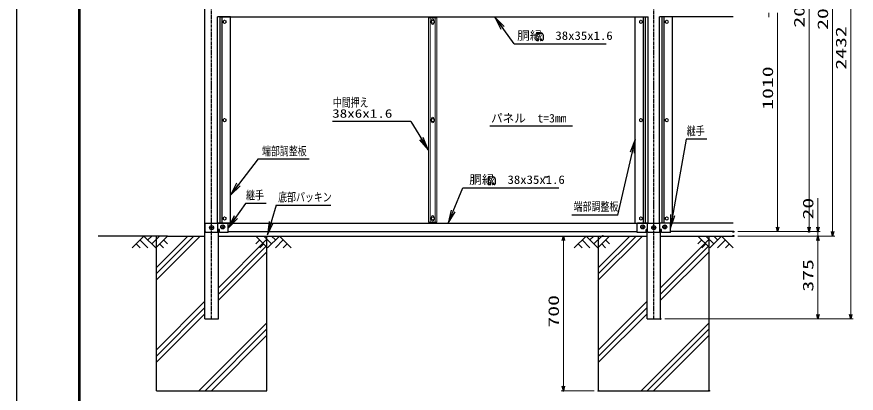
# Model space of a CAD drawing. Units: millimetres, scale not verified. Extents: x -4158 to 4158, y -2941 to 2939.
# Drawn here: x -4158 to -361, y -869 to 835 of the extents above; entities that cross this region are included whole.
import ezdxf
from ezdxf.enums import TextEntityAlignment as Align

# ---------------------------------------------------------------- set-up
doc = ezdxf.new("R2010")
doc.units = ezdxf.units.MM
doc.header["$LTSCALE"] = 10
doc.header["$PDMODE"] = 32
doc.header["$PDSIZE"] = 5
doc.linetypes.add('USER1', pattern=[2, 1.25, -0.25, 0.25, -0.25])
doc.linetypes.add('USER2', pattern=[1.125, 0.75, -0.125, 0.125, -0.125])
for name, color, linetype, lineweight in [('0-1_0', 7, 'Continuous', 25), ('0-2_1', 7, 'Continuous', 25), ('0-3_継手-案-', 7, 'Continuous', 25), ('0-4_支柱', 7, 'Continuous', 25), ('0-5_ボルト', 7, 'Continuous', 25), ('0-6_胴縁', 7, 'Continuous', 25), ('0-7_DEFPOINTS', 9, 'Continuous', 25), ('0-9_端部押さえ板', 7, 'Continuous', 25), ('0-C_D-STR3', 7, 'Continuous', 13), ('0-E_Hatch', 8, 'Continuous', 25)]:
    doc.layers.add(name, color=color, linetype=linetype, lineweight=lineweight)
doc.styles.add('ＭＳ ゴシック', font='')
doc.styles.get('ＭＳ ゴシック').set_extended_font_data('MS Gothic')

# ---------------------------------------------------------------- blocks, each defined once
blk = doc.blocks.new('_Open30')
at = {"layer": '0-1_0'}
blk.add_line((0, 0), (-10, 0), dxfattribs=at)
blk.add_lwpolyline([(-10, 2.679), (0, 0), (-10, -2.679)], dxfattribs=at)
blk = doc.blocks.new('GL')
at = {"layer": '0-E_Hatch'}
for p, q in [((-1064.2, 0), (-1596.4, -532.1)), ((-1064.2, 0), (-532.1, -532.1)), ((-887.8, -178.3), (-709.5, 0)), ((-709.5, -354.7), (-354.7, 0)), ((-532.1, -532.1), (0, 0)), ((-1419, -354.7), (-1240.8, -532.1)), ((-1241.6, -177.4), (-885.2, -532.1)), ((-354.7, -354.7), (-176.6, -532.1)), ((-177.4, -177.4), (0, -353.9))]:
    blk.add_line(p, q, dxfattribs=at)
blk = doc.blocks.new('DARROWS')
at = {"layer": '0-1_0'}
blk.add_line((0, 0), (-9.991, 0), dxfattribs=at)
blk.add_lwpolyline([(-10, -1.667), (0, 0), (-10, 1.667)], dxfattribs=at)

msp = doc.modelspace()

# ---------------------------------------------------------------- linework, layer by layer
at = {"layer": '0-1_0'}
for p, q in [((-1907.97, 712.41), (-1994.27, 831.17)), ((-1801.2, 761.48), (-1785.88, 761.48)), ((-1809.65, 753.03), (-1809.65, 731.13)), ((-1805.42, 726.91), (-1799.23, 726.91)), ((-1797.76, 729.44), (-1801.89, 736.58)), ((-1789.32, 729.44), (-1785.19, 736.58)), ((-1781.66, 726.91), (-1787.85, 726.91)), ((-1777.43, 753.03), (-1777.43, 731.13)), ((-2375.82, 360.39), (-2298.2, 234.91)), ((-1439.69, -62.48), (-1361.17, 275.87)), ((-1130.42, 280.48), (-1201.1, -118.39)), ((-3065.59, 192.6), (-3190.28, 29.87)), ((-2026.28, 101.27), (-2026.28, 79.37)), ((-2014.4, 77.68), (-2018.52, 84.82)), ((-2005.95, 77.68), (-2001.83, 84.82)), ((-1994.07, 101.27), (-1994.07, 79.37)), ((-1771.36, 109.72), (-1756.04, 109.72)), ((-2022.06, 75.15), (-2015.86, 75.15)), ((-1998.29, 75.15), (-2004.49, 75.15)), ((-3123.93, -10.26), (-3199.91, -118.89)), ((-2984.26, -17.37), (-3023.65, -149.86)), ((-2207.41, -99.6), (-2184.3, -44.28))]:
    msp.add_line(p, q, dxfattribs=at)
for points in [[(-4158.09, 2938.9), (4157.91, 2938.9), (4157.91, -2941.1), (-4158.09, -2941.1)], [(-3878.09, 2763.9), (3877.91, 2763.9), (3877.91, -2766.1), (-3878.09, -2766.1)], [(-3876.34, 2762.15), (3876.16, 2762.15), (3876.16, -2764.35), (-3876.34, -2764.35)], [(-3874.59, 2760.4), (3874.41, 2760.4), (3874.41, -2762.6), (-3874.59, -2762.6)], [(-3872.84, 2758.65), (3872.66, 2758.65), (3872.66, -2760.85), (-3872.84, -2760.85)], [(-3871.09, 2756.9), (3870.91, 2756.9), (3870.91, -2759.1), (-3871.09, -2759.1)]]:
    msp.add_lwpolyline(points, close=True, dxfattribs=at)
for points in [[(-2184.3, -44.28), (-2140.47, 60.59), (-1706.76, 60.59)], [(-2193.5, -40.38), (-2207.41, -99.6), (-2175.05, -48.09)]]:
    msp.add_lwpolyline(points, dxfattribs=at)
for centre, radius, start, end in [((-1801.2, 753.03), 8.45, 90, 180), ((-1785.88, 753.03), 8.45, 0, 90), ((-1805.42, 731.13), 4.22, 180, 270), ((-1799.23, 728.6), 1.69, 270, 30), ((-1787.85, 728.6), 1.69, 150, 270), ((-1781.66, 731.13), 4.22, 270, 0), ((-2017.83, 101.27), 8.45, 90, 180), ((-2022.06, 79.37), 4.22, 180, 270), ((-2015.86, 76.84), 1.69, 270, 30), ((-2004.49, 76.84), 1.69, 150, 270), ((-2002.51, 101.27), 8.45, 0, 90), ((-1998.29, 79.37), 4.22, 270, 0)]:
    msp.add_arc(centre, radius, start, end, dxfattribs=at)
at = {"layer": '0-2_1', "lineweight": 15}
for p, q in [((-574.42, 1864.4), (-574.42, -117.6)), ((-467.71, -137.55), (-467.71, 1864.4)), ((-385.43, -512.55), (-385.43, 1879.4)), ((-756.69, 852.4), (-756.69, 832.4)), ((-716.69, -117.6), (-716.69, 852.4)), ((-534.42, -117.6), (-534.42, 13.36)), ((-896.99, -137.6), (-564.42, -137.6)), ((-896.99, -137.6), (-706.69, -137.6)), ((-896.99, -137.6), (-524.42, -137.6)), ((-534.42, -157.55), (-534.42, -137.6)), ((-1526.63, -157.55), (-1695.51, -157.55)), ((-1685.51, -177.55), (-1685.51, -837.55)), ((-896.99, -157.55), (-457.71, -157.55)), ((-896.99, -157.55), (-524.42, -157.55)), ((-896.99, -157.55), (-524.42, -157.55)), ((-534.42, -177.55), (-534.42, -197.55)), ((-534.42, -512.55), (-534.42, -177.55)), ((-1226.38, -532.55), (-524.42, -532.55)), ((-1226.38, -532.55), (-375.43, -532.55)), ((-1546.63, -857.55), (-1695.51, -857.55))]:
    msp.add_line(p, q, dxfattribs=at)
at = {"layer": '0-2_1'}
for p, q in [((-3224.6, 816.16), (-3224.6, 808.65)), ((-1341.65, 816.16), (-1341.65, 808.65)), ((-1224.6, 816.16), (-1224.6, 808.65)), ((-1907.97, 712.41), (-1492.29, 712.41)), ((-3224.58, 371.16), (-3224.58, 363.65)), ((-2375.82, 360.39), (-2730.51, 360.39)), ((-1341.65, 371.16), (-1341.65, 363.65)), ((-1224.6, 371.16), (-1224.6, 363.65)), ((-2018.6, 341.06), (-1644.44, 341.06)), ((-1036.89, 280.48), (-1130.42, 280.48)), ((-3065.59, 192.6), (-2834.98, 192.6)), ((-3030.4, -10.26), (-3123.93, -10.26)), ((-2984.26, -17.37), (-2737.95, -17.37)), ((-3224.6, -73.84), (-3224.6, -81.35)), ((-1439.69, -62.48), (-1646.6, -62.48)), ((-1341.65, -73.84), (-1341.65, -81.35)), ((-1224.6, -73.84), (-1224.6, -81.35)), ((-3476.63, -157.55), (-3790.16, -157.55)), ((-3384.88, -157.55), (-3526.63, -299.29)), ((-3328.31, -157.55), (-3526.63, -355.86)), ((-3356.59, -157.55), (-3526.63, -327.58)), ((-3026.63, -172.1), (-3246.38, -391.85)), ((-1384.88, -157.55), (-1526.63, -299.29)), ((-1328.31, -157.55), (-1526.63, -355.86)), ((-1356.59, -157.55), (-1526.63, -327.58)), ((-1026.63, -172.1), (-1246.38, -391.85)), ((-1074.8, -157.55), (-916.99, -157.55)), ((-3026.63, -200.39), (-3246.38, -420.14)), ((-1026.63, -200.39), (-1246.38, -420.14)), ((-3026.63, -228.67), (-3246.38, -448.42)), ((-1026.63, -228.67), (-1246.38, -448.42)), ((-3306.88, -452.35), (-3526.63, -672.1)), ((-1306.88, -452.35), (-1526.63, -672.1)), ((-3306.88, -480.64), (-3526.63, -700.39)), ((-1306.88, -480.64), (-1526.63, -700.39)), ((-3306.88, -508.92), (-3526.63, -728.67)), ((-1306.88, -508.92), (-1526.63, -728.67)), ((-3026.63, -549.87), (-3334.3, -857.55)), ((-1026.63, -549.87), (-1334.3, -857.55)), ((-3026.63, -578.15), (-3306.02, -857.55)), ((-3026.63, -606.44), (-3277.73, -857.55)), ((-1026.63, -578.15), (-1306.02, -857.55)), ((-1026.63, -606.44), (-1277.73, -857.55))]:
    msp.add_line(p, q, dxfattribs=at)
at = {"layer": '0-3_継手-案-'}
for p, q in [((-3306.03, -137.55), (-3306.03, -101.55)), ((-3304.03, -99.55), (-3203.63, -99.55)), ((-3248.61, -137.55), (-3248.61, -99.55)), ((-3201.63, -141.15), (-3201.63, -101.55)), ((-1351.63, -141.15), (-1351.63, -101.55)), ((-1304.64, -99.55), (-1349.63, -99.55)), ((-1304.64, -137.55), (-1304.64, -99.55)), ((-1304.64, -99.55), (-1248.61, -99.55)), ((-1248.61, -137.55), (-1248.61, -99.55)), ((-1203.63, -99.55), (-1248.61, -99.55)), ((-1201.63, -141.15), (-1201.63, -101.55)), ((-3304.03, -139.55), (-3250.61, -139.55)), ((-3241.63, -128.45), (-3248.61, -128.45)), ((-3241.63, -141.15), (-3241.63, -128.45)), ((-3201.63, -141.15), (-3241.63, -141.15)), ((-1311.63, -141.15), (-1351.63, -141.15)), ((-1311.63, -141.15), (-1311.63, -128.45)), ((-1304.64, -128.45), (-1311.63, -128.45)), ((-1302.64, -139.55), (-1250.61, -139.55)), ((-1241.63, -128.45), (-1248.61, -128.45)), ((-1241.63, -141.15), (-1241.63, -128.45)), ((-1201.63, -141.15), (-1241.63, -141.15))]:
    msp.add_line(p, q, dxfattribs=at)
for centre, start, end in [((-3304.03, -101.55), 90, 180), ((-3203.63, -101.55), 0, 90), ((-1349.63, -101.55), 90, 180), ((-1203.63, -101.55), 0, 90), ((-3304.03, -137.55), 180, 270), ((-3250.61, -137.55), 270, 0), ((-1302.64, -137.55), 180, 270), ((-1250.61, -137.55), 270, 0)]:
    msp.add_arc(centre, 2, start, end, dxfattribs=at)
at = {"layer": '0-4_支柱', "linetype": 'USER1'}
for p, q in [((-3276.63, -532.55), (-3276.63, 1899.4)), ((-1276.63, -532.55), (-1276.63, 1899.4))]:
    msp.add_line(p, q, dxfattribs=at)
at = {"layer": '0-4_支柱'}
for p, q in [((-3306.88, -532.55), (-3306.88, 1889.51)), ((-3246.38, -532.55), (-3246.38, -128.45)), ((-1306.88, -532.55), (-1306.88, -128.45)), ((-1246.38, -532.55), (-1246.38, -128.45)), ((-3526.63, -857.55), (-3526.63, -157.55)), ((-3476.63, -157.55), (-3306.88, -157.55)), ((-3246.38, -157.55), (-1476.63, -157.55)), ((-1526.63, -857.55), (-1526.63, -157.55)), ((-1476.63, -157.55), (-1306.88, -157.55)), ((-1246.38, -157.55), (-1076.63, -157.55)), ((-3306.88, -532.55), (-3246.38, -532.55)), ((-1306.88, -532.55), (-1246.38, -532.55))]:
    msp.add_line(p, q, dxfattribs=at)
for points in [[(-3526.63, -857.55), (-3026.63, -857.55), (-3026.63, -157.55)], [(-1526.63, -857.55), (-1026.63, -857.55), (-1026.63, -157.55)]]:
    msp.add_lwpolyline(points, dxfattribs=at)
at = {"layer": '0-5_ボルト', "linetype": 'USER2'}
for p, q in [((-3276.63, -110.55), (-3276.63, -128.55)), ((-3226.63, -107.25), (-3226.63, -125.25)), ((-1326.63, -107.2), (-1326.63, -125.2)), ((-1276.63, -110.55), (-1276.63, -128.55)), ((-1226.63, -107.2), (-1226.63, -125.2)), ((-3285.63, -119.55), (-3267.63, -119.55)), ((-3235.63, -116.25), (-3217.63, -116.25)), ((-1335.63, -116.2), (-1317.63, -116.2)), ((-1285.63, -119.55), (-1267.63, -119.55)), ((-1235.63, -116.2), (-1217.63, -116.2))]:
    msp.add_line(p, q, dxfattribs=at)
at = {"layer": '0-5_ボルト'}
for centre in [(-3276.63, -119.55), (-3226.63, -116.25), (-1326.63, -116.2), (-1276.63, -119.55), (-1226.63, -116.2)]:
    msp.add_circle(centre, 9, dxfattribs=at)
at = {"layer": '0-6_胴縁'}
for p, q in [((-3241.63, 834.95), (-3241.63, 834.4)), ((-3241.63, 834.4), (-1311.63, 834.4)), ((-1311.63, 834.95), (-1311.63, 834.4)), ((-1241.63, 834.95), (-1241.63, 834.4)), ((-916.99, 834.4), (-1241.63, 834.4)), ((-3241.63, -99.6), (-1311.63, -99.6)), ((-916.99, -99.6), (-1241.63, -99.6)), ((-3201.63, -137.6), (-1351.63, -137.6)), ((-916.99, -137.6), (-1201.63, -137.6))]:
    msp.add_line(p, q, dxfattribs=at)
at = {"layer": '0-7_DEFPOINTS'}
for p in [(-916.99, -137.6), (-574.42, -137.6), (-534.42, -137.6), (-1506.63, -157.55), (-916.99, -157.55), (-534.42, -157.55), (-1246.38, -532.55), (-1685.51, -857.55), (-1526.63, -857.55), (-1526.63, -857.55), (-1026.63, -857.55)]:
    msp.add_point(p, dxfattribs=at)
at = {"layer": '0-9_端部押さえ板'}
for p, q in [((-3192.1, 834.4), (-3250.89, 834.4)), ((-3250.89, -99.6), (-3250.89, 834.4)), ((-3238.82, -99.6), (-3238.82, 834.4)), ((-3229.67, -99.6), (-3229.67, 834.4)), ((-3192.1, -99.6), (-3192.1, 834.4)), ((-1361.15, 834.4), (-1302.36, 834.4)), ((-1361.15, -99.6), (-1361.15, 834.4)), ((-1323.58, -99.6), (-1323.58, 834.4)), ((-1314.43, -99.6), (-1314.43, 834.4)), ((-1302.36, -99.6), (-1302.36, 834.4)), ((-1192.1, 834.4), (-1250.89, 834.4)), ((-1250.89, -99.6), (-1250.89, 834.4)), ((-1238.82, -99.6), (-1238.82, 834.4)), ((-1229.67, -99.6), (-1229.67, 834.4)), ((-1192.1, -99.6), (-1192.1, 834.4)), ((-3192.1, -99.6), (-3250.89, -99.6)), ((-1361.15, -99.6), (-1302.36, -99.6)), ((-1192.1, -99.6), (-1250.89, -99.6))]:
    msp.add_line(p, q, dxfattribs=at)
at = {"layer": '0-C_D-STR3'}
for p, q in [((-3218.1, 819.9), (-3224.6, 816.16)), ((-3218.1, 804.9), (-3224.6, 808.65)), ((-3218.1, 819.9), (-3211.6, 816.16)), ((-3218.1, 804.9), (-3211.6, 808.65)), ((-3211.6, 816.16), (-3211.6, 808.65)), ((-2295.63, 829.9), (-2257.63, 829.9)), ((-2286.63, 829.9), (-2286.63, 834.4)), ((-2276.63, 819.9), (-2283.13, 816.16)), ((-2283.13, 816.16), (-2283.13, 808.65)), ((-2276.63, 804.9), (-2283.13, 808.65)), ((-2281.63, 819.77), (-2281.63, 819.9)), ((-2281.63, 817.03), (-2281.63, 819.9)), ((-2281.63, 819.9), (-2281.63, 817.03)), ((-2281.63, 807.78), (-2281.63, 804.9)), ((-2281.63, 804.9), (-2281.63, 805.04)), ((-2276.63, 824.9), (-2276.53, 824.9)), ((-2276.63, 819.9), (-2270.13, 816.16)), ((-2276.63, 804.9), (-2270.13, 808.65)), ((-2271.63, 819.77), (-2271.63, 819.9)), ((-2271.63, 817.03), (-2271.63, 819.9)), ((-2271.63, 819.9), (-2271.63, 817.03)), ((-2271.63, 807.78), (-2271.63, 804.9)), ((-2271.63, 804.9), (-2271.63, 805.04)), ((-2270.13, 816.16), (-2270.13, 808.65)), ((-2266.63, 829.9), (-2266.63, 834.4)), ((-1335.15, 819.9), (-1341.65, 816.16)), ((-1335.15, 804.9), (-1341.65, 808.65)), ((-1335.15, 819.9), (-1328.65, 816.16)), ((-1335.15, 804.9), (-1328.65, 808.65)), ((-1328.65, 816.16), (-1328.65, 808.65)), ((-1218.1, 819.9), (-1224.6, 816.16)), ((-1218.1, 804.9), (-1224.6, 808.65)), ((-1218.1, 819.9), (-1211.6, 816.16)), ((-1218.1, 804.9), (-1211.6, 808.65)), ((-1211.6, 816.16), (-1211.6, 808.65)), ((-3218.08, 374.9), (-3224.58, 371.16)), ((-3218.08, 359.9), (-3224.58, 363.65)), ((-3218.08, 374.9), (-3211.58, 371.16)), ((-3218.08, 359.9), (-3211.58, 363.65)), ((-3211.58, 371.16), (-3211.58, 363.65)), ((-2276.63, 374.9), (-2283.13, 371.16)), ((-2283.13, 371.16), (-2283.13, 363.65)), ((-2276.63, 359.9), (-2283.13, 363.65)), ((-2281.63, 372.03), (-2281.63, 374.9)), ((-2281.63, 359.9), (-2281.63, 362.78)), ((-2276.63, 374.9), (-2270.13, 371.16)), ((-2276.63, 359.9), (-2270.13, 363.65)), ((-2271.63, 372.03), (-2271.63, 374.9)), ((-2271.63, 359.9), (-2271.63, 362.78)), ((-2270.13, 371.16), (-2270.13, 363.65)), ((-1335.15, 374.9), (-1341.65, 371.16)), ((-1335.15, 359.9), (-1341.65, 363.65)), ((-1335.15, 374.9), (-1328.65, 371.16)), ((-1335.15, 359.9), (-1328.65, 363.65)), ((-1328.65, 371.16), (-1328.65, 363.65)), ((-1218.1, 374.9), (-1224.6, 371.16)), ((-1218.1, 359.9), (-1224.6, 363.65)), ((-1218.1, 374.9), (-1211.6, 371.16)), ((-1218.1, 359.9), (-1211.6, 363.65)), ((-1211.6, 371.16), (-1211.6, 363.65)), ((-3218.1, -70.1), (-3224.6, -73.84)), ((-3218.1, -70.1), (-3211.6, -73.84)), ((-3211.6, -73.84), (-3211.6, -81.35)), ((-2276.63, -70.1), (-2283.13, -73.84)), ((-2283.13, -73.84), (-2283.13, -81.35)), ((-2281.63, -72.97), (-2281.63, -70.1)), ((-2281.63, -70.1), (-2281.63, -72.97)), ((-2276.63, -65.1), (-2276.53, -65.1)), ((-2276.63, -70.1), (-2270.13, -73.84)), ((-2271.63, -72.97), (-2271.63, -70.1)), ((-2271.63, -70.1), (-2271.63, -72.97)), ((-2270.13, -73.84), (-2270.13, -81.35)), ((-1335.15, -70.1), (-1341.65, -73.84)), ((-1335.15, -70.1), (-1328.65, -73.84)), ((-1328.65, -73.84), (-1328.65, -81.35)), ((-1218.1, -70.1), (-1224.6, -73.84)), ((-1218.1, -70.1), (-1211.6, -73.84)), ((-1211.6, -73.84), (-1211.6, -81.35)), ((-3218.1, -85.1), (-3224.6, -81.35)), ((-3218.1, -85.1), (-3211.6, -81.35)), ((-2295.63, -95.1), (-2257.63, -95.1)), ((-2286.63, -95.1), (-2286.63, -99.6)), ((-2276.63, -85.1), (-2283.13, -81.35)), ((-2281.63, -82.22), (-2281.63, -85.1)), ((-2276.63, -85.1), (-2270.13, -81.35)), ((-2271.63, -82.22), (-2271.63, -85.1)), ((-2266.63, -95.1), (-2266.63, -99.6)), ((-1335.15, -85.1), (-1341.65, -81.35)), ((-1335.15, -85.1), (-1328.65, -81.35)), ((-1218.1, -85.1), (-1224.6, -81.35)), ((-1218.1, -85.1), (-1211.6, -81.35))]:
    msp.add_line(p, q, dxfattribs=at)
for points in [[(-2295.63, 829.9), (-2295.63, 367.4), (-2295.63, -95.1)], [(-2287.63, 829.9), (-2287.63, 367.4), (-2287.63, -95.1)], [(-2265.63, 829.9), (-2265.63, 367.4), (-2265.63, -95.1)], [(-2257.63, 829.9), (-2257.63, 367.4), (-2257.63, -95.1)]]:
    msp.add_lwpolyline(points, dxfattribs=at)
for centre in [(-3218.1, 812.4), (-2276.63, 812.4), (-1335.15, 812.4), (-1218.1, 812.4), (-3218.08, 367.4), (-2276.63, 367.4), (-1335.15, 367.4), (-1218.1, 367.4), (-3218.1, -77.6), (-2276.63, -77.6), (-1335.15, -77.6), (-1218.1, -77.6)]:
    msp.add_circle(centre, 6.5, dxfattribs=at)
for centre, start, end in [((-2276.63, 819.9), 90, 180), ((-2276.63, 804.9), 180, 270), ((-2276.63, 819.9), 0, 90), ((-2276.63, 804.9), 270, 0), ((-2276.63, 374.9), 0, 180), ((-2276.63, 359.9), 180, 0), ((-2276.63, -70.1), 90, 180), ((-2276.63, -70.1), 0, 90), ((-2276.63, -85.1), 180, 270), ((-2276.63, -85.1), 270, 0)]:
    msp.add_arc(centre, 5, start, end, dxfattribs=at)

# ---------------------------------------------------------------- block references
at = {"layer": '0-1_0', "xscale": 6, "yscale": 6}
for p, rotation in [((-1996.03, 833.6), 126.00343), ((-2296.63, 232.36), 301.73952), ((-1360.49, 278.79), 76.93539), ((-3192.1, 27.49), 232.54033), ((-3201.63, -121.35), 235.02997), ((-1201.63, -121.35), 259.95143), ((-3024.5, -152.74), 253.44365)]:
    msp.add_blockref('DARROWS', p, dxfattribs=dict(at, rotation=rotation))
at = {"layer": '0-1_0', "yscale": 0.1}
for p, xscale in [((-3476.63, -157.55), 0.1), ((-3076.63, -157.55), -0.1), ((-1476.63, -157.55), 0.1), ((-1076.63, -157.55), -0.1)]:
    msp.add_blockref('GL', p, dxfattribs=dict(at, xscale=xscale))
at = {"layer": '0-2_1', "xscale": 2, "yscale": 2}
for p, rotation in [((-716.69, -137.6), 270), ((-574.42, -137.6), 270), ((-534.42, -137.6), 270), ((-467.71, -157.55), 270), ((-1685.51, -157.55), 90), ((-534.42, -157.55), 90), ((-534.42, -157.55), 90), ((-534.42, -532.55), 270), ((-385.43, -532.55), 270), ((-1685.51, -857.55), 270)]:
    msp.add_blockref('_Open30', p, dxfattribs=dict(at, rotation=rotation))

# ---------------------------------------------------------------- texts
at = {"layer": '0-1_0', "style": 'ＭＳ ゴシック'}
for s, height, width, p in [('胴縁  38x35x1.6', 38.48, 1.1, (-1894.71, 718.66)), ('中間押え', 38.49, 0.75, (-2728.47, 415.9)), ('38x6x1.6', 38.48, 1.3, (-2731.38, 366.3)), ('継手', 38.49, 0.75, (-1127.32, 286.97)), ('端部調整板', 38.49, 0.75, (-3048.99, 195.84)), ('胴縁  38x35x1.6', 38.48, 1.1, (-2111.35, 66.9)), ('継手', 38.49, 0.75, (-3120.83, -3.77)), ('底部パッキン', 38.49, 0.75, (-2975.99, -12.57)), ('端部調整板', 38.49, 0.75, (-1639.01, -55.19))]:
    msp.add_text(s, height=height, dxfattribs=dict(at, width=width)).set_placement(p, align=Align.BOTTOM_LEFT)
msp.add_text('パネル\u3000t=3mm', height=38.49, dxfattribs=at).set_placement((-2012.51, 344.85), align=Align.BOTTOM_LEFT)
at = {"layer": '0-2_1', "style": 'ＭＳ ゴシック', "width": 1.5}
for s, p in [('2022', (-580.17, 785.31)), ('2042', (-473.46, 775.33)), ('2432', (-391.18, 595.33)), ('1010', (-722.44, 413.83)), ('20', (-540.17, -82.6)), ('375', (-540.17, -409.33)), ('700', (-1691.25, -571.83))]:
    msp.add_text(s, height=48.09, rotation=90, dxfattribs=at).set_placement(p, align=Align.BOTTOM_LEFT)

doc.saveas('drawing.dxf')
